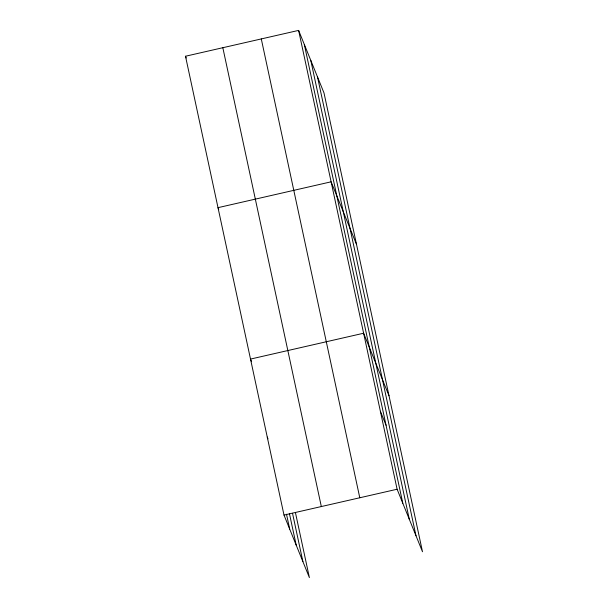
<?xml version="1.0" encoding="UTF-8"?>
<svg xmlns="http://www.w3.org/2000/svg" width="608" height="608" viewBox="0 0 608 608"><rect width="100%" height="100%" fill="white"/><g stroke="black" fill="none" stroke-linecap="round" stroke-linejoin="round"><path stroke-width="0.91" d="M295.435 512.597L309.388 577.6L284.004 515.082L185.501 56.24L298.612 30.4L323.996 92.918L422.499 551.76L397.108 489.235L298.612 30.4M284.004 515.082L397.108 489.235M356.501 244.34L331.117 181.815L218.006 207.662L218.72 209.41M389.006 395.755L363.622 333.23L250.511 359.077L251.583 361.699M380.365 411.236L386.057 425.25M185.501 56.24L186.215 57.996M267.254 437.076L267.968 438.832M317.498 76.912L415.994 535.754M310.802 60.42L409.298 519.262M304.304 44.414L402.8 503.257M261.288 38.927L359.784 497.762M222.832 47.713L321.328 506.548M292.524 513.304L302.89 561.594M289.416 513.532L296.195 545.102M286.505 514.239L289.697 529.097"/></g></svg>
